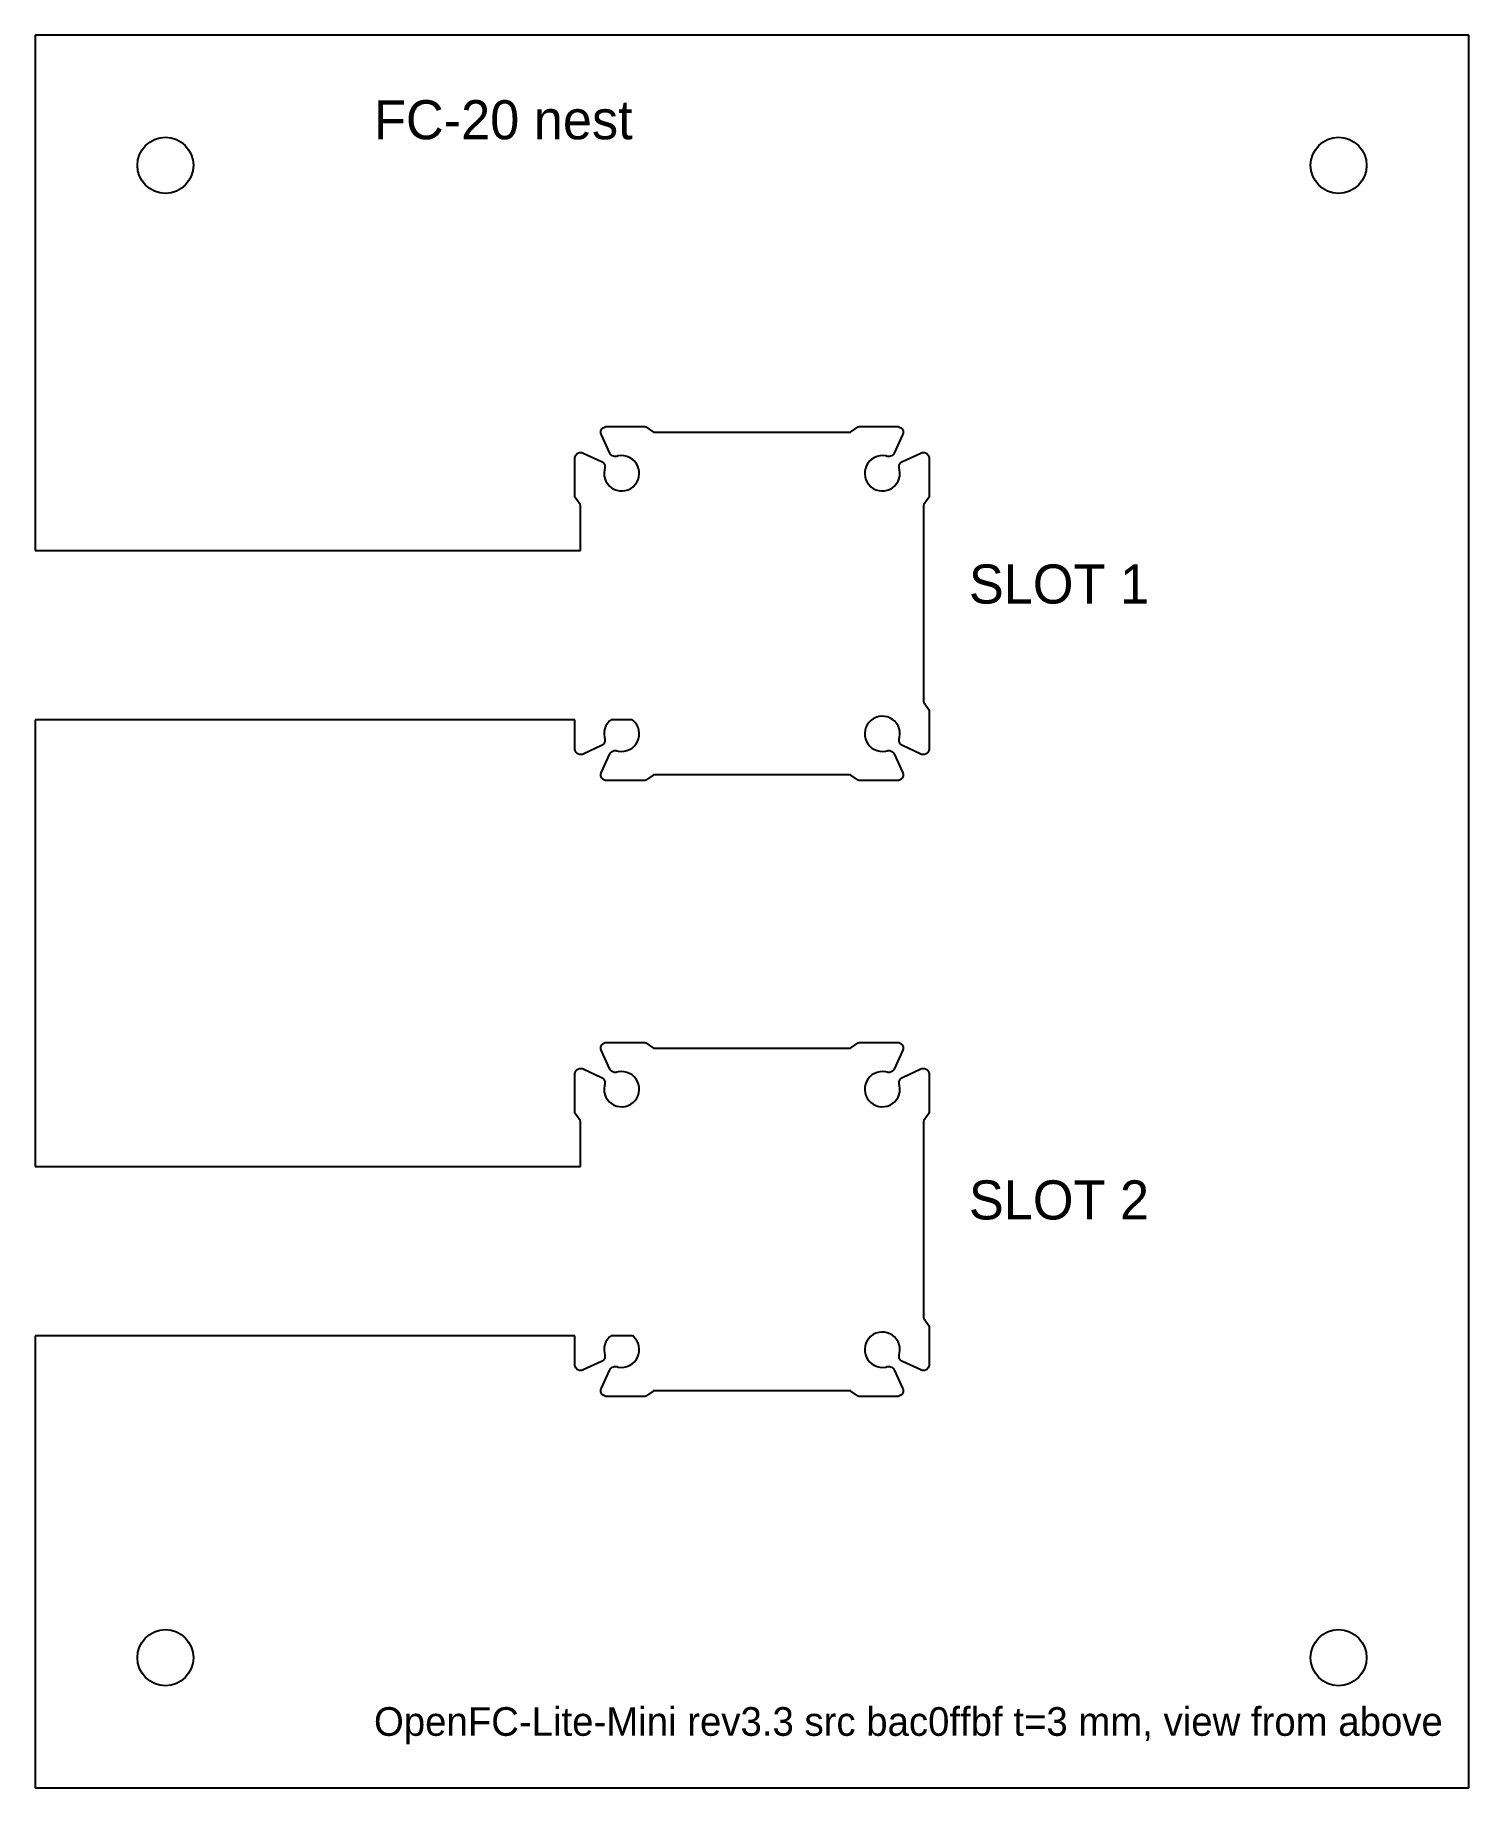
# Model space of a CAD drawing. Header units: millimetres. Extents: x -55 to 55, y -67 to 67.
import ezdxf

# ---------------------------------------------------------------- set-up
doc = ezdxf.new("R2010")
doc.units = ezdxf.units.MM

msp = doc.modelspace()

# ---------------------------------------------------------------- linework, layer by layer
at = {"layer": 'CUT'}
for p, q in [((55, 67.276), (-55, 67.276)), ((-55, 67.276), (-55, 27.711)), ((55, -67.276), (55, 67.276)), ((-11.597, 36.821), (-11.587, 36.88)), ((-11.592, 36.7), (-11.597, 36.821)), ((-11.581, 36.648), (-11.592, 36.7)), ((-11.587, 36.88), (-11.543, 36.993)), ((-11.558, 36.592), (-11.581, 36.648)), ((-11.555, 36.586), (-11.558, 36.592)), ((-10.9, 35.179), (-11.555, 36.586)), ((-11.543, 36.993), (-11.511, 37.043)), ((-11.511, 37.043), (-11.427, 37.13)), ((-11.427, 37.13), (-11.378, 37.164)), ((-11.378, 37.164), (-11.267, 37.212)), ((-11.267, 37.212), (-11.215, 37.223)), ((-11.215, 37.223), (-11.154, 37.226)), ((-11.154, 37.226), (-11.148, 37.226)), ((-11.148, 37.226), (-8.226, 37.226)), ((-8.226, 37.226), (-8.151, 37.206)), ((-8.151, 37.206), (-8.14, 37.199)), ((-8.14, 37.199), (-7.553, 36.788)), ((-7.553, 36.788), (7.503, 36.788)), ((7.503, 36.788), (7.526, 36.789)), ((7.526, 36.789), (7.574, 36.804)), ((7.574, 36.804), (7.594, 36.817)), ((7.594, 36.817), (8.14, 37.199)), ((8.14, 37.199), (8.213, 37.226)), ((8.213, 37.226), (8.226, 37.226)), ((8.226, 37.226), (11.148, 37.226)), ((11.555, 36.586), (10.9, 35.179)), ((11.148, 37.226), (11.154, 37.226)), ((11.154, 37.226), (11.215, 37.223)), ((11.215, 37.223), (11.267, 37.212)), ((11.267, 37.212), (11.378, 37.164)), ((11.378, 37.164), (11.427, 37.13)), ((11.427, 37.13), (11.511, 37.043)), ((11.511, 37.043), (11.544, 36.993)), ((11.544, 36.993), (11.587, 36.88)), ((11.558, 36.592), (11.555, 36.586)), ((11.581, 36.648), (11.558, 36.592)), ((11.592, 36.7), (11.581, 36.648)), ((11.587, 36.88), (11.597, 36.821)), ((11.597, 36.821), (11.592, 36.7)), ((-13.574, 34.905), (-13.526, 35.016)), ((-13.526, 35.016), (-13.492, 35.065)), ((-13.492, 35.065), (-13.405, 35.149)), ((-13.405, 35.149), (-13.355, 35.182)), ((-13.355, 35.182), (-13.242, 35.225)), ((-13.242, 35.225), (-13.183, 35.235)), ((-13.183, 35.235), (-13.062, 35.231)), ((-13.062, 35.231), (-13.01, 35.219)), ((-13.01, 35.219), (-12.954, 35.196)), ((-12.954, 35.196), (-12.948, 35.194)), ((-12.948, 35.194), (-11.541, 34.538)), ((-10.897, 35.174), (-10.9, 35.179)), ((-10.873, 35.127), (-10.897, 35.174)), ((-10.845, 35.089), (-10.873, 35.127)), ((-10.77, 35.014), (-10.845, 35.089)), ((-10.726, 34.984), (-10.77, 35.014)), ((-10.63, 34.94), (-10.726, 34.984)), ((-10.04, 34.99), (-10.263, 34.965)), ((-9.818, 34.978), (-10.04, 34.99)), ((10.04, 34.99), (9.818, 34.978)), ((10.263, 34.965), (10.04, 34.99)), ((10.726, 34.984), (10.63, 34.94)), ((10.77, 35.014), (10.726, 34.984)), ((10.845, 35.089), (10.77, 35.014)), ((10.873, 35.127), (10.845, 35.089)), ((10.897, 35.174), (10.873, 35.127)), ((10.9, 35.179), (10.897, 35.174)), ((11.541, 34.538), (12.948, 35.194)), ((12.948, 35.194), (12.954, 35.196)), ((12.954, 35.196), (13.01, 35.219)), ((13.01, 35.219), (13.062, 35.231)), ((13.062, 35.231), (13.183, 35.235)), ((13.183, 35.235), (13.242, 35.225)), ((13.242, 35.225), (13.355, 35.182)), ((13.355, 35.182), (13.405, 35.149)), ((13.405, 35.149), (13.492, 35.065)), ((13.492, 35.065), (13.526, 35.016)), ((13.526, 35.016), (13.573, 34.905)), ((-13.588, 34.792), (-13.585, 34.853)), ((-13.588, 34.786), (-13.588, 34.792)), ((-13.588, 31.864), (-13.588, 34.786)), ((-13.585, 34.853), (-13.574, 34.905)), ((-11.541, 34.538), (-11.536, 34.535)), ((-11.536, 34.535), (-11.489, 34.511)), ((-11.489, 34.511), (-11.451, 34.483)), ((-11.451, 34.483), (-11.376, 34.408)), ((-11.376, 34.408), (-11.346, 34.364)), ((-11.326, 33.901), (-11.352, 33.678)), ((-11.352, 33.678), (-11.34, 33.457)), ((-11.346, 34.364), (-11.302, 34.268)), ((-11.298, 34.01), (-11.326, 33.901)), ((-11.302, 34.268), (-11.289, 34.217)), ((-11.297, 34.013), (-11.298, 34.01)), ((-11.285, 34.064), (-11.297, 34.013)), ((-11.289, 34.217), (-11.281, 34.111)), ((-11.281, 34.111), (-11.285, 34.064)), ((-10.579, 34.927), (-10.63, 34.94)), ((-10.473, 34.919), (-10.579, 34.927)), ((-10.426, 34.923), (-10.473, 34.919)), ((-10.374, 34.935), (-10.426, 34.923)), ((-10.372, 34.936), (-10.374, 34.935)), ((-10.263, 34.965), (-10.372, 34.936)), ((-9.601, 34.93), (-9.818, 34.978)), ((-9.395, 34.847), (-9.601, 34.93)), ((-9.205, 34.732), (-9.395, 34.847)), ((-9.037, 34.587), (-9.205, 34.732)), ((-8.894, 34.416), (-9.037, 34.587)), ((-8.782, 34.225), (-8.894, 34.416)), ((-8.702, 34.017), (-8.782, 34.225)), ((-8.658, 33.799), (-8.702, 34.017)), ((-8.649, 33.577), (-8.658, 33.799)), ((8.658, 33.799), (8.649, 33.577)), ((8.702, 34.017), (8.658, 33.799)), ((8.782, 34.225), (8.702, 34.017)), ((8.894, 34.416), (8.782, 34.225)), ((9.037, 34.587), (8.894, 34.416)), ((9.205, 34.732), (9.037, 34.587)), ((9.395, 34.847), (9.205, 34.732)), ((9.601, 34.93), (9.395, 34.847)), ((9.818, 34.978), (9.601, 34.93)), ((10.372, 34.936), (10.263, 34.965)), ((10.374, 34.935), (10.372, 34.936)), ((10.426, 34.923), (10.374, 34.935)), ((10.473, 34.919), (10.426, 34.923)), ((10.579, 34.927), (10.473, 34.919)), ((10.63, 34.94), (10.579, 34.927)), ((11.281, 34.111), (11.289, 34.217)), ((11.285, 34.064), (11.281, 34.111)), ((11.297, 34.013), (11.285, 34.064)), ((11.289, 34.217), (11.302, 34.268)), ((11.298, 34.01), (11.297, 34.013)), ((11.326, 33.901), (11.298, 34.01)), ((11.302, 34.268), (11.346, 34.364)), ((11.351, 33.678), (11.326, 33.901)), ((11.34, 33.456), (11.351, 33.678)), ((11.346, 34.364), (11.376, 34.408)), ((11.376, 34.408), (11.451, 34.483)), ((11.451, 34.483), (11.489, 34.511)), ((11.489, 34.511), (11.536, 34.535)), ((11.536, 34.535), (11.541, 34.538)), ((13.573, 34.905), (13.585, 34.853)), ((13.585, 34.853), (13.588, 34.792)), ((13.588, 34.792), (13.588, 34.786)), ((13.588, 34.786), (13.588, 31.864)), ((-11.34, 33.457), (-11.292, 33.239)), ((-11.292, 33.239), (-11.209, 33.033)), ((-11.209, 33.033), (-11.094, 32.843)), ((-11.094, 32.843), (-10.949, 32.675)), ((-10.949, 32.675), (-10.778, 32.532)), ((-10.778, 32.532), (-10.587, 32.42)), ((-10.587, 32.42), (-10.379, 32.34)), ((-10.379, 32.34), (-10.161, 32.296)), ((-10.161, 32.296), (-9.939, 32.287)), ((-9.939, 32.287), (-9.719, 32.315)), ((-9.719, 32.315), (-9.506, 32.379)), ((-9.506, 32.379), (-9.307, 32.477)), ((-9.307, 32.477), (-9.126, 32.607)), ((-9.126, 32.607), (-8.969, 32.764)), ((-8.969, 32.764), (-8.839, 32.945)), ((-8.839, 32.945), (-8.741, 33.144)), ((-8.741, 33.144), (-8.678, 33.357)), ((-8.678, 33.357), (-8.649, 33.577)), ((8.649, 33.577), (8.677, 33.357)), ((8.677, 33.357), (8.741, 33.144)), ((8.741, 33.144), (8.839, 32.945)), ((8.839, 32.945), (8.969, 32.764)), ((8.969, 32.764), (9.126, 32.607)), ((9.126, 32.607), (9.306, 32.477)), ((9.306, 32.477), (9.506, 32.379)), ((9.506, 32.379), (9.719, 32.315)), ((9.719, 32.315), (9.939, 32.287)), ((9.939, 32.287), (10.161, 32.296)), ((10.161, 32.296), (10.379, 32.34)), ((10.379, 32.34), (10.587, 32.42)), ((10.587, 32.42), (10.778, 32.532)), ((10.778, 32.532), (10.949, 32.675)), ((10.949, 32.675), (11.094, 32.843)), ((11.094, 32.843), (11.209, 33.033)), ((11.209, 33.033), (11.292, 33.239)), ((11.292, 33.239), (11.34, 33.456)), ((-13.588, 31.851), (-13.588, 31.864)), ((-13.561, 31.778), (-13.588, 31.851)), ((-13.179, 31.232), (-13.561, 31.778)), ((-13.166, 31.213), (-13.179, 31.232)), ((-13.151, 31.164), (-13.166, 31.213)), ((-13.15, 31.141), (-13.151, 31.164)), ((-13.15, 27.711), (-13.15, 31.141)), ((13.151, 31.164), (13.15, 31.141)), ((13.15, 31.141), (13.15, 16.135)), ((13.166, 31.213), (13.151, 31.164)), ((13.179, 31.232), (13.166, 31.213)), ((13.561, 31.778), (13.179, 31.232)), ((13.568, 31.789), (13.561, 31.778)), ((13.588, 31.864), (13.568, 31.789)), ((-55, 27.711), (-13.15, 27.711)), ((9.506, 14.897), (9.306, 14.799)), ((9.719, 14.961), (9.506, 14.897)), ((9.939, 14.989), (9.719, 14.961)), ((10.161, 14.98), (9.939, 14.989)), ((10.379, 14.936), (10.161, 14.98)), ((10.586, 14.856), (10.379, 14.936)), ((10.778, 14.744), (10.586, 14.856)), ((13.15, 16.135), (13.151, 16.112)), ((13.151, 16.112), (13.166, 16.064)), ((13.166, 16.064), (13.179, 16.044)), ((13.179, 16.044), (13.561, 15.498)), ((13.561, 15.498), (13.588, 15.426)), ((13.588, 15.426), (13.588, 15.412)), ((13.588, 15.412), (13.588, 12.491)), ((-13.588, 14.711), (-55, 14.711)), ((-55, 14.711), (-55, -19.565)), ((-13.588, 12.491), (-13.588, 14.711)), ((-11.34, 13.82), (-11.351, 13.598)), ((-11.351, 13.598), (-11.326, 13.375)), ((-11.292, 14.037), (-11.34, 13.82)), ((-11.209, 14.243), (-11.292, 14.037)), ((-11.094, 14.433), (-11.209, 14.243)), ((-10.949, 14.601), (-11.094, 14.433)), ((-10.817, 14.711), (-10.949, 14.601)), ((-9.184, 14.711), (-10.817, 14.711)), ((-9.126, 14.669), (-9.184, 14.711)), ((-8.969, 14.512), (-9.126, 14.669)), ((-8.839, 14.331), (-8.969, 14.512)), ((-8.742, 14.132), (-8.839, 14.331)), ((-8.678, 13.919), (-8.742, 14.132)), ((-8.702, 13.259), (-8.658, 13.477)), ((-8.649, 13.699), (-8.678, 13.919)), ((-8.658, 13.477), (-8.649, 13.699)), ((8.677, 13.919), (8.649, 13.699)), ((8.649, 13.699), (8.658, 13.477)), ((8.658, 13.477), (8.702, 13.259)), ((8.741, 14.132), (8.677, 13.919)), ((8.839, 14.331), (8.741, 14.132)), ((8.969, 14.512), (8.839, 14.331)), ((9.126, 14.669), (8.969, 14.512)), ((9.306, 14.799), (9.126, 14.669)), ((10.949, 14.601), (10.778, 14.744)), ((11.094, 14.433), (10.949, 14.601)), ((11.209, 14.243), (11.094, 14.433)), ((11.292, 14.037), (11.209, 14.243)), ((11.34, 13.82), (11.292, 14.037)), ((11.326, 13.375), (11.351, 13.598)), ((11.351, 13.598), (11.34, 13.82)), ((-13.588, 12.484), (-13.588, 12.491)), ((-13.585, 12.423), (-13.588, 12.484)), ((-13.573, 12.371), (-13.585, 12.423)), ((-13.526, 12.26), (-13.573, 12.371)), ((-13.492, 12.211), (-13.526, 12.26)), ((-13.405, 12.127), (-13.492, 12.211)), ((-13.355, 12.095), (-13.405, 12.127)), ((-11.541, 12.739), (-12.948, 12.083)), ((-11.536, 12.741), (-11.541, 12.739)), ((-11.489, 12.766), (-11.536, 12.741)), ((-11.451, 12.793), (-11.489, 12.766)), ((-11.376, 12.869), (-11.451, 12.793)), ((-11.346, 12.912), (-11.376, 12.869)), ((-11.302, 13.008), (-11.346, 12.912)), ((-11.326, 13.375), (-11.298, 13.266)), ((-11.289, 13.059), (-11.302, 13.008)), ((-11.298, 13.266), (-11.297, 13.264)), ((-11.297, 13.264), (-11.285, 13.212)), ((-11.281, 13.165), (-11.289, 13.059)), ((-11.285, 13.212), (-11.281, 13.165)), ((-10.897, 12.102), (-10.872, 12.149)), ((-10.872, 12.149), (-10.845, 12.187)), ((-10.845, 12.187), (-10.77, 12.262)), ((-10.77, 12.262), (-10.726, 12.292)), ((-10.726, 12.292), (-10.63, 12.336)), ((-10.63, 12.336), (-10.579, 12.349)), ((-10.579, 12.349), (-10.473, 12.357)), ((-10.473, 12.357), (-10.426, 12.353)), ((-10.426, 12.353), (-10.375, 12.341)), ((-10.375, 12.341), (-10.372, 12.34)), ((-10.372, 12.34), (-10.263, 12.312)), ((-10.263, 12.312), (-10.04, 12.287)), ((-10.04, 12.287), (-9.818, 12.298)), ((-9.818, 12.298), (-9.601, 12.346)), ((-9.601, 12.346), (-9.395, 12.429)), ((-9.395, 12.429), (-9.205, 12.544)), ((-9.205, 12.544), (-9.037, 12.689)), ((-9.037, 12.689), (-8.894, 12.86)), ((-8.894, 12.86), (-8.782, 13.051)), ((-8.782, 13.051), (-8.702, 13.259)), ((8.702, 13.259), (8.782, 13.051)), ((8.782, 13.051), (8.894, 12.86)), ((8.894, 12.86), (9.037, 12.689)), ((9.037, 12.689), (9.205, 12.544)), ((9.205, 12.544), (9.395, 12.429)), ((9.395, 12.429), (9.601, 12.346)), ((9.601, 12.346), (9.818, 12.298)), ((9.818, 12.298), (10.04, 12.287)), ((10.04, 12.287), (10.263, 12.312)), ((10.263, 12.312), (10.372, 12.34)), ((10.372, 12.34), (10.374, 12.341)), ((10.374, 12.341), (10.426, 12.353)), ((10.426, 12.353), (10.473, 12.357)), ((10.473, 12.357), (10.579, 12.349)), ((10.579, 12.349), (10.63, 12.336)), ((10.63, 12.336), (10.726, 12.292)), ((10.726, 12.292), (10.77, 12.262)), ((10.77, 12.262), (10.845, 12.187)), ((10.845, 12.187), (10.873, 12.149)), ((10.873, 12.149), (10.897, 12.102)), ((11.281, 13.165), (11.285, 13.212)), ((11.289, 13.059), (11.281, 13.165)), ((11.285, 13.212), (11.297, 13.264)), ((11.302, 13.008), (11.289, 13.059)), ((11.297, 13.264), (11.298, 13.266)), ((11.298, 13.266), (11.326, 13.375)), ((11.346, 12.912), (11.302, 13.008)), ((11.376, 12.869), (11.346, 12.912)), ((11.451, 12.793), (11.376, 12.869)), ((11.489, 12.765), (11.451, 12.793)), ((11.536, 12.741), (11.489, 12.765)), ((11.541, 12.739), (11.536, 12.741)), ((12.948, 12.083), (11.541, 12.739)), ((13.405, 12.127), (13.355, 12.095)), ((13.492, 12.211), (13.405, 12.127)), ((13.526, 12.26), (13.492, 12.211)), ((13.573, 12.371), (13.526, 12.26)), ((13.585, 12.423), (13.573, 12.371)), ((13.588, 12.484), (13.585, 12.423)), ((13.588, 12.491), (13.588, 12.484)), ((-13.242, 12.051), (-13.355, 12.095)), ((-13.183, 12.041), (-13.242, 12.051)), ((-13.062, 12.046), (-13.183, 12.041)), ((-13.01, 12.057), (-13.062, 12.046)), ((-12.954, 12.08), (-13.01, 12.057)), ((-12.948, 12.083), (-12.954, 12.08)), ((-11.555, 10.69), (-10.9, 12.097)), ((-10.9, 12.097), (-10.897, 12.102)), ((10.897, 12.102), (10.9, 12.097)), ((10.9, 12.097), (11.555, 10.69)), ((12.954, 12.08), (12.948, 12.083)), ((13.01, 12.057), (12.954, 12.08)), ((13.062, 12.046), (13.01, 12.057)), ((13.183, 12.041), (13.062, 12.046)), ((13.242, 12.051), (13.183, 12.041)), ((13.355, 12.095), (13.242, 12.051)), ((-11.597, 10.455), (-11.592, 10.576)), ((-11.587, 10.396), (-11.597, 10.455)), ((-11.592, 10.576), (-11.581, 10.628)), ((-11.543, 10.283), (-11.587, 10.396)), ((-11.581, 10.628), (-11.558, 10.684)), ((-11.558, 10.684), (-11.555, 10.69)), ((-11.511, 10.233), (-11.543, 10.283)), ((-11.427, 10.146), (-11.511, 10.233)), ((-11.378, 10.112), (-11.427, 10.146)), ((-11.267, 10.065), (-11.378, 10.112)), ((-11.215, 10.053), (-11.267, 10.065)), ((-11.154, 10.05), (-11.215, 10.053)), ((-11.148, 10.05), (-11.154, 10.05)), ((-8.226, 10.05), (-11.148, 10.05)), ((-8.213, 10.051), (-8.226, 10.05)), ((-8.14, 10.077), (-8.213, 10.051)), ((-7.594, 10.459), (-8.14, 10.077)), ((-7.574, 10.472), (-7.594, 10.459)), ((-7.526, 10.487), (-7.574, 10.472)), ((-7.503, 10.488), (-7.526, 10.487)), ((7.503, 10.488), (-7.503, 10.488)), ((7.526, 10.487), (7.503, 10.488)), ((7.574, 10.472), (7.526, 10.487)), ((7.594, 10.459), (7.574, 10.472)), ((8.14, 10.077), (7.594, 10.459)), ((8.151, 10.07), (8.14, 10.077)), ((8.226, 10.05), (8.151, 10.07)), ((11.148, 10.05), (8.226, 10.05)), ((11.154, 10.05), (11.148, 10.05)), ((11.215, 10.053), (11.154, 10.05)), ((11.267, 10.065), (11.215, 10.053)), ((11.378, 10.112), (11.267, 10.065)), ((11.427, 10.146), (11.378, 10.112)), ((11.511, 10.233), (11.427, 10.146)), ((11.543, 10.283), (11.511, 10.233)), ((11.587, 10.396), (11.543, 10.283)), ((11.555, 10.69), (11.558, 10.684)), ((11.558, 10.684), (11.581, 10.628)), ((11.581, 10.628), (11.592, 10.576)), ((11.597, 10.455), (11.587, 10.396)), ((11.592, 10.576), (11.597, 10.455)), ((-11.597, -10.455), (-11.587, -10.396)), ((-11.592, -10.576), (-11.597, -10.455)), ((-11.581, -10.628), (-11.592, -10.576)), ((-11.587, -10.396), (-11.543, -10.283)), ((-11.558, -10.684), (-11.581, -10.628)), ((-11.555, -10.69), (-11.558, -10.684)), ((-10.9, -12.097), (-11.555, -10.69)), ((-11.543, -10.283), (-11.511, -10.233)), ((-11.511, -10.233), (-11.427, -10.146)), ((-11.427, -10.146), (-11.378, -10.112)), ((-11.378, -10.112), (-11.267, -10.065)), ((-11.267, -10.065), (-11.215, -10.053)), ((-11.215, -10.053), (-11.154, -10.05)), ((-11.154, -10.05), (-11.148, -10.05)), ((-11.148, -10.05), (-8.226, -10.05)), ((-8.226, -10.05), (-8.151, -10.07)), ((-8.151, -10.07), (-8.14, -10.077)), ((-8.14, -10.077), (-7.553, -10.488)), ((-7.553, -10.488), (7.503, -10.488)), ((7.503, -10.488), (7.526, -10.487)), ((7.526, -10.487), (7.574, -10.472)), ((7.574, -10.472), (7.594, -10.459)), ((7.594, -10.459), (8.14, -10.077)), ((8.14, -10.077), (8.213, -10.051)), ((8.213, -10.051), (8.226, -10.05)), ((8.226, -10.05), (11.148, -10.05)), ((11.555, -10.69), (10.9, -12.097)), ((11.148, -10.05), (11.154, -10.05)), ((11.154, -10.05), (11.215, -10.053)), ((11.215, -10.053), (11.267, -10.065)), ((11.267, -10.065), (11.378, -10.112)), ((11.378, -10.112), (11.427, -10.146)), ((11.427, -10.146), (11.511, -10.233)), ((11.511, -10.233), (11.544, -10.283)), ((11.544, -10.283), (11.587, -10.396)), ((11.558, -10.684), (11.555, -10.69)), ((11.581, -10.628), (11.558, -10.684)), ((11.592, -10.576), (11.581, -10.628)), ((11.587, -10.396), (11.597, -10.455)), ((11.597, -10.455), (11.592, -10.576)), ((-13.405, -12.127), (-13.355, -12.095)), ((-13.355, -12.095), (-13.242, -12.051)), ((-13.242, -12.051), (-13.183, -12.041)), ((-13.183, -12.041), (-13.062, -12.046)), ((-13.062, -12.046), (-13.01, -12.057)), ((-13.01, -12.057), (-12.954, -12.08)), ((-12.954, -12.08), (-12.948, -12.083)), ((-12.948, -12.083), (-11.541, -12.739)), ((-10.897, -12.102), (-10.9, -12.097)), ((-10.873, -12.149), (-10.897, -12.102)), ((10.897, -12.102), (10.873, -12.149)), ((10.9, -12.097), (10.897, -12.102)), ((11.541, -12.739), (12.948, -12.083)), ((12.948, -12.083), (12.954, -12.08)), ((12.954, -12.08), (13.01, -12.057)), ((13.01, -12.057), (13.062, -12.046)), ((13.062, -12.046), (13.183, -12.041)), ((13.183, -12.041), (13.242, -12.051)), ((13.242, -12.051), (13.355, -12.095)), ((13.355, -12.095), (13.405, -12.127)), ((-13.588, -12.484), (-13.585, -12.423)), ((-13.588, -12.491), (-13.588, -12.484)), ((-13.588, -15.412), (-13.588, -12.491)), ((-13.585, -12.423), (-13.574, -12.371)), ((-13.574, -12.371), (-13.526, -12.26)), ((-13.526, -12.26), (-13.492, -12.211)), ((-13.492, -12.211), (-13.405, -12.127)), ((-11.541, -12.739), (-11.536, -12.741)), ((-11.536, -12.741), (-11.489, -12.766)), ((-11.489, -12.766), (-11.451, -12.793)), ((-11.451, -12.793), (-11.376, -12.869)), ((-11.376, -12.869), (-11.346, -12.912)), ((-11.326, -13.375), (-11.352, -13.598)), ((-11.346, -12.912), (-11.302, -13.008)), ((-11.298, -13.266), (-11.326, -13.375)), ((-11.302, -13.008), (-11.289, -13.059)), ((-11.297, -13.264), (-11.298, -13.266)), ((-11.285, -13.212), (-11.297, -13.264)), ((-11.289, -13.059), (-11.281, -13.165)), ((-11.281, -13.165), (-11.285, -13.212)), ((-10.845, -12.187), (-10.873, -12.149)), ((-10.77, -12.262), (-10.845, -12.187)), ((-10.726, -12.292), (-10.77, -12.262)), ((-10.63, -12.336), (-10.726, -12.292)), ((-10.579, -12.349), (-10.63, -12.336)), ((-10.473, -12.357), (-10.579, -12.349)), ((-10.426, -12.353), (-10.473, -12.357)), ((-10.374, -12.341), (-10.426, -12.353)), ((-10.372, -12.34), (-10.374, -12.341)), ((-10.263, -12.312), (-10.372, -12.34)), ((-10.04, -12.287), (-10.263, -12.312)), ((-9.818, -12.298), (-10.04, -12.287)), ((-9.601, -12.346), (-9.818, -12.298)), ((-9.395, -12.429), (-9.601, -12.346)), ((-9.205, -12.544), (-9.395, -12.429)), ((-9.037, -12.689), (-9.205, -12.544)), ((-8.894, -12.86), (-9.037, -12.689)), ((-8.782, -13.052), (-8.894, -12.86)), ((-8.702, -13.259), (-8.782, -13.052)), ((-8.658, -13.477), (-8.702, -13.259)), ((8.702, -13.259), (8.658, -13.477)), ((8.782, -13.052), (8.702, -13.259)), ((8.894, -12.86), (8.782, -13.052)), ((9.037, -12.689), (8.894, -12.86)), ((9.205, -12.544), (9.037, -12.689)), ((9.395, -12.429), (9.205, -12.544)), ((9.601, -12.346), (9.395, -12.429)), ((9.818, -12.298), (9.601, -12.346)), ((10.04, -12.287), (9.818, -12.298)), ((10.263, -12.312), (10.04, -12.287)), ((10.372, -12.34), (10.263, -12.312)), ((10.374, -12.341), (10.372, -12.34)), ((10.426, -12.353), (10.374, -12.341)), ((10.473, -12.357), (10.426, -12.353)), ((10.579, -12.349), (10.473, -12.357)), ((10.63, -12.336), (10.579, -12.349)), ((10.726, -12.292), (10.63, -12.336)), ((10.77, -12.262), (10.726, -12.292)), ((10.845, -12.187), (10.77, -12.262)), ((10.873, -12.149), (10.845, -12.187)), ((11.281, -13.165), (11.289, -13.059)), ((11.285, -13.212), (11.281, -13.165)), ((11.297, -13.264), (11.285, -13.212)), ((11.289, -13.059), (11.302, -13.008)), ((11.298, -13.266), (11.297, -13.264)), ((11.326, -13.375), (11.298, -13.266)), ((11.302, -13.008), (11.346, -12.912)), ((11.351, -13.598), (11.326, -13.375)), ((11.346, -12.912), (11.376, -12.869)), ((11.376, -12.869), (11.451, -12.793)), ((11.451, -12.793), (11.489, -12.766)), ((11.489, -12.766), (11.536, -12.741)), ((11.536, -12.741), (11.541, -12.739)), ((13.405, -12.127), (13.492, -12.211)), ((13.492, -12.211), (13.526, -12.26)), ((13.526, -12.26), (13.573, -12.371)), ((13.573, -12.371), (13.585, -12.423)), ((13.585, -12.423), (13.588, -12.484)), ((13.588, -12.484), (13.588, -12.491)), ((13.588, -12.491), (13.588, -15.412)), ((-11.352, -13.598), (-11.34, -13.82)), ((-11.34, -13.82), (-11.292, -14.037)), ((-11.292, -14.037), (-11.209, -14.243)), ((-11.209, -14.243), (-11.094, -14.433)), ((-11.094, -14.433), (-10.949, -14.601)), ((-10.949, -14.601), (-10.778, -14.744)), ((-10.778, -14.744), (-10.587, -14.856)), ((-9.506, -14.897), (-9.307, -14.799)), ((-9.307, -14.799), (-9.126, -14.67)), ((-9.126, -14.67), (-8.969, -14.512)), ((-8.969, -14.512), (-8.839, -14.332)), ((-8.839, -14.332), (-8.741, -14.132)), ((-8.741, -14.132), (-8.678, -13.919)), ((-8.678, -13.919), (-8.649, -13.699)), ((-8.649, -13.699), (-8.658, -13.477)), ((8.658, -13.477), (8.649, -13.699)), ((8.649, -13.699), (8.677, -13.919)), ((8.677, -13.919), (8.741, -14.132)), ((8.741, -14.132), (8.839, -14.332)), ((8.839, -14.332), (8.969, -14.512)), ((8.969, -14.512), (9.126, -14.67)), ((9.126, -14.67), (9.306, -14.799)), ((9.306, -14.799), (9.506, -14.897)), ((10.587, -14.856), (10.778, -14.744)), ((10.778, -14.744), (10.949, -14.601)), ((10.949, -14.601), (11.094, -14.433)), ((11.094, -14.433), (11.209, -14.243)), ((11.209, -14.243), (11.292, -14.037)), ((11.292, -14.037), (11.34, -13.82)), ((11.34, -13.82), (11.351, -13.598)), ((-13.588, -15.426), (-13.588, -15.412)), ((-13.561, -15.498), (-13.588, -15.426)), ((-13.179, -16.044), (-13.561, -15.498)), ((-13.166, -16.064), (-13.179, -16.044)), ((-13.151, -16.112), (-13.166, -16.064)), ((-13.15, -16.135), (-13.151, -16.112)), ((-13.15, -19.565), (-13.15, -16.135)), ((-10.587, -14.856), (-10.379, -14.936)), ((-10.379, -14.936), (-10.161, -14.981)), ((-10.161, -14.981), (-9.939, -14.989)), ((-9.939, -14.989), (-9.719, -14.961)), ((-9.719, -14.961), (-9.506, -14.897)), ((9.506, -14.897), (9.719, -14.961)), ((9.719, -14.961), (9.939, -14.989)), ((9.939, -14.989), (10.161, -14.981)), ((10.161, -14.981), (10.379, -14.936)), ((10.379, -14.936), (10.587, -14.856)), ((13.151, -16.112), (13.15, -16.135)), ((13.15, -16.135), (13.15, -31.141)), ((13.166, -16.064), (13.151, -16.112)), ((13.179, -16.044), (13.166, -16.064)), ((13.561, -15.498), (13.179, -16.044)), ((13.568, -15.487), (13.561, -15.498)), ((13.588, -15.412), (13.568, -15.487)), ((-55, -19.565), (-13.15, -19.565)), ((9.939, -32.287), (9.719, -32.316)), ((10.161, -32.296), (9.939, -32.287)), ((13.15, -31.141), (13.151, -31.164)), ((13.151, -31.164), (13.166, -31.213)), ((13.166, -31.213), (13.179, -31.232)), ((13.179, -31.232), (13.561, -31.778)), ((13.561, -31.778), (13.588, -31.851)), ((13.588, -31.851), (13.588, -31.864)), ((13.588, -31.864), (13.588, -34.786)), ((-13.588, -32.565), (-55, -32.565)), ((-55, -32.565), (-55, -67.276)), ((-13.588, -34.786), (-13.588, -32.565)), ((-11.34, -33.457), (-11.351, -33.678)), ((-11.292, -33.24), (-11.34, -33.457)), ((-11.209, -33.033), (-11.292, -33.24)), ((-11.094, -32.843), (-11.209, -33.033)), ((-10.949, -32.675), (-11.094, -32.843)), ((-10.817, -32.565), (-10.949, -32.675)), ((-9.184, -32.565), (-10.817, -32.565)), ((-9.126, -32.607), (-9.184, -32.565)), ((-8.969, -32.764), (-9.126, -32.607)), ((-8.839, -32.945), (-8.969, -32.764)), ((-8.742, -33.144), (-8.839, -32.945)), ((-8.678, -33.357), (-8.742, -33.144)), ((-8.649, -33.577), (-8.678, -33.357)), ((-8.658, -33.8), (-8.649, -33.577)), ((8.677, -33.357), (8.649, -33.578)), ((8.649, -33.578), (8.658, -33.8)), ((8.741, -33.144), (8.677, -33.357)), ((8.839, -32.945), (8.741, -33.144)), ((8.969, -32.764), (8.839, -32.945)), ((9.126, -32.607), (8.969, -32.764)), ((9.306, -32.478), (9.126, -32.607)), ((9.506, -32.38), (9.306, -32.478)), ((9.719, -32.316), (9.506, -32.38)), ((10.379, -32.34), (10.161, -32.296)), ((10.586, -32.42), (10.379, -32.34)), ((10.778, -32.533), (10.586, -32.42)), ((10.949, -32.675), (10.778, -32.533)), ((11.094, -32.843), (10.949, -32.675)), ((11.209, -33.033), (11.094, -32.843)), ((11.292, -33.239), (11.209, -33.033)), ((11.34, -33.457), (11.292, -33.239)), ((11.351, -33.678), (11.34, -33.457)), ((-13.588, -34.792), (-13.588, -34.786)), ((-13.585, -34.853), (-13.588, -34.792)), ((-13.573, -34.905), (-13.585, -34.853)), ((-13.526, -35.016), (-13.573, -34.905)), ((-11.541, -34.538), (-12.948, -35.194)), ((-11.536, -34.535), (-11.541, -34.538)), ((-11.489, -34.511), (-11.536, -34.535)), ((-11.451, -34.483), (-11.489, -34.511)), ((-11.376, -34.408), (-11.451, -34.483)), ((-11.346, -34.364), (-11.376, -34.408)), ((-11.351, -33.678), (-11.326, -33.901)), ((-11.302, -34.268), (-11.346, -34.364)), ((-11.326, -33.901), (-11.298, -34.01)), ((-11.289, -34.217), (-11.302, -34.268)), ((-11.298, -34.01), (-11.297, -34.012)), ((-11.297, -34.012), (-11.285, -34.064)), ((-11.281, -34.111), (-11.289, -34.217)), ((-11.285, -34.064), (-11.281, -34.111)), ((-10.726, -34.984), (-10.63, -34.94)), ((-10.63, -34.94), (-10.579, -34.927)), ((-10.579, -34.927), (-10.473, -34.919)), ((-10.473, -34.919), (-10.426, -34.923)), ((-10.426, -34.923), (-10.375, -34.935)), ((-10.375, -34.935), (-10.372, -34.936)), ((-10.372, -34.936), (-10.263, -34.965)), ((-10.263, -34.965), (-10.04, -34.99)), ((-10.04, -34.99), (-9.818, -34.978)), ((-9.818, -34.978), (-9.601, -34.93)), ((-9.601, -34.93), (-9.395, -34.847)), ((-9.395, -34.847), (-9.205, -34.732)), ((-9.205, -34.732), (-9.037, -34.587)), ((-9.037, -34.587), (-8.894, -34.416)), ((-8.894, -34.416), (-8.782, -34.225)), ((-8.782, -34.225), (-8.702, -34.017)), ((-8.702, -34.017), (-8.658, -33.8)), ((8.658, -33.8), (8.702, -34.017)), ((8.702, -34.017), (8.782, -34.225)), ((8.782, -34.225), (8.894, -34.416)), ((8.894, -34.416), (9.037, -34.587)), ((9.037, -34.587), (9.205, -34.732)), ((9.205, -34.732), (9.395, -34.847)), ((9.395, -34.847), (9.601, -34.93)), ((9.601, -34.93), (9.818, -34.978)), ((9.818, -34.978), (10.04, -34.99)), ((10.04, -34.99), (10.263, -34.965)), ((10.263, -34.965), (10.372, -34.936)), ((10.372, -34.936), (10.374, -34.935)), ((10.374, -34.935), (10.426, -34.923)), ((10.426, -34.923), (10.473, -34.919)), ((10.473, -34.919), (10.579, -34.927)), ((10.579, -34.927), (10.63, -34.94)), ((10.63, -34.94), (10.726, -34.984)), ((11.281, -34.111), (11.285, -34.064)), ((11.289, -34.217), (11.281, -34.111)), ((11.285, -34.064), (11.297, -34.013)), ((11.302, -34.268), (11.289, -34.217)), ((11.297, -34.013), (11.298, -34.01)), ((11.298, -34.01), (11.326, -33.901)), ((11.346, -34.364), (11.302, -34.268)), ((11.326, -33.901), (11.351, -33.678)), ((11.376, -34.408), (11.346, -34.364)), ((11.451, -34.483), (11.376, -34.408)), ((11.489, -34.511), (11.451, -34.483)), ((11.536, -34.535), (11.489, -34.511)), ((11.541, -34.538), (11.536, -34.535)), ((12.948, -35.194), (11.541, -34.538)), ((13.573, -34.905), (13.526, -35.016)), ((13.585, -34.853), (13.573, -34.905)), ((13.588, -34.792), (13.585, -34.853)), ((13.588, -34.786), (13.588, -34.792)), ((-13.492, -35.065), (-13.526, -35.016)), ((-13.405, -35.149), (-13.492, -35.065)), ((-13.355, -35.182), (-13.405, -35.149)), ((-13.242, -35.225), (-13.355, -35.182)), ((-13.183, -35.235), (-13.242, -35.225)), ((-13.062, -35.23), (-13.183, -35.235)), ((-13.01, -35.219), (-13.062, -35.23)), ((-12.954, -35.196), (-13.01, -35.219)), ((-12.948, -35.194), (-12.954, -35.196)), ((-11.555, -36.586), (-10.9, -35.179)), ((-10.9, -35.179), (-10.897, -35.174)), ((-10.897, -35.174), (-10.872, -35.127)), ((-10.872, -35.127), (-10.845, -35.089)), ((-10.845, -35.089), (-10.77, -35.014)), ((-10.77, -35.014), (-10.726, -34.984)), ((10.726, -34.984), (10.77, -35.014)), ((10.77, -35.014), (10.845, -35.089)), ((10.845, -35.089), (10.873, -35.127)), ((10.873, -35.127), (10.897, -35.174)), ((10.897, -35.174), (10.9, -35.179)), ((10.9, -35.179), (11.555, -36.586)), ((12.954, -35.196), (12.948, -35.194)), ((13.01, -35.219), (12.954, -35.196)), ((13.062, -35.231), (13.01, -35.219)), ((13.183, -35.235), (13.062, -35.231)), ((13.242, -35.225), (13.183, -35.235)), ((13.355, -35.182), (13.242, -35.225)), ((13.405, -35.149), (13.355, -35.182)), ((13.492, -35.065), (13.405, -35.149)), ((13.526, -35.016), (13.492, -35.065)), ((-11.597, -36.821), (-11.592, -36.7)), ((-11.587, -36.88), (-11.597, -36.821)), ((-11.592, -36.7), (-11.581, -36.648)), ((-11.543, -36.993), (-11.587, -36.88)), ((-11.581, -36.648), (-11.558, -36.592)), ((-11.558, -36.592), (-11.555, -36.586)), ((-11.511, -37.043), (-11.543, -36.993)), ((-11.427, -37.13), (-11.511, -37.043)), ((-11.378, -37.164), (-11.427, -37.13)), ((-11.267, -37.211), (-11.378, -37.164)), ((-11.215, -37.223), (-11.267, -37.211)), ((-11.154, -37.226), (-11.215, -37.223)), ((-11.148, -37.226), (-11.154, -37.226)), ((-8.226, -37.226), (-11.148, -37.226)), ((-8.213, -37.226), (-8.226, -37.226)), ((-8.14, -37.199), (-8.213, -37.226)), ((-7.594, -36.817), (-8.14, -37.199)), ((-7.574, -36.804), (-7.594, -36.817)), ((-7.526, -36.789), (-7.574, -36.804)), ((-7.503, -36.788), (-7.526, -36.789)), ((7.503, -36.788), (-7.503, -36.788)), ((7.526, -36.789), (7.503, -36.788)), ((7.574, -36.804), (7.526, -36.789)), ((7.594, -36.817), (7.574, -36.804)), ((8.14, -37.199), (7.594, -36.817)), ((8.151, -37.206), (8.14, -37.199)), ((8.226, -37.226), (8.151, -37.206)), ((11.148, -37.226), (8.226, -37.226)), ((11.154, -37.226), (11.148, -37.226)), ((11.215, -37.223), (11.154, -37.226)), ((11.267, -37.212), (11.215, -37.223)), ((11.378, -37.164), (11.267, -37.212)), ((11.427, -37.13), (11.378, -37.164)), ((11.511, -37.043), (11.427, -37.13)), ((11.543, -36.993), (11.511, -37.043)), ((11.587, -36.88), (11.543, -36.993)), ((11.555, -36.586), (11.558, -36.592)), ((11.558, -36.592), (11.581, -36.648)), ((11.581, -36.648), (11.592, -36.7)), ((11.597, -36.821), (11.587, -36.88)), ((11.592, -36.7), (11.597, -36.821)), ((-55, -67.276), (55, -67.276))]:
    msp.add_line(p, q, dxfattribs=at)
for centre in [(-45, 57.276), (45, 57.276), (-45, -57.276), (45, -57.276)]:
    msp.add_circle(centre, 2.15, dxfattribs=at)

# ---------------------------------------------------------------- texts
at = {"layer": 'ENGRAVE'}
for s, height, p in [('FC-20 nest', 3, (-29, 59.276)), ('SLOT 1', 3, (16.638, 23.638)), ('SLOT 2', 3, (16.638, -23.638)), ('OpenFC-Lite-Mini rev3.3 src bac0ffbf t=3 mm, view from above', 2.2, (-29, -63.276))]:
    msp.add_text(s, height=height, dxfattribs=at).set_placement(p)

doc.saveas('drawing.dxf')
